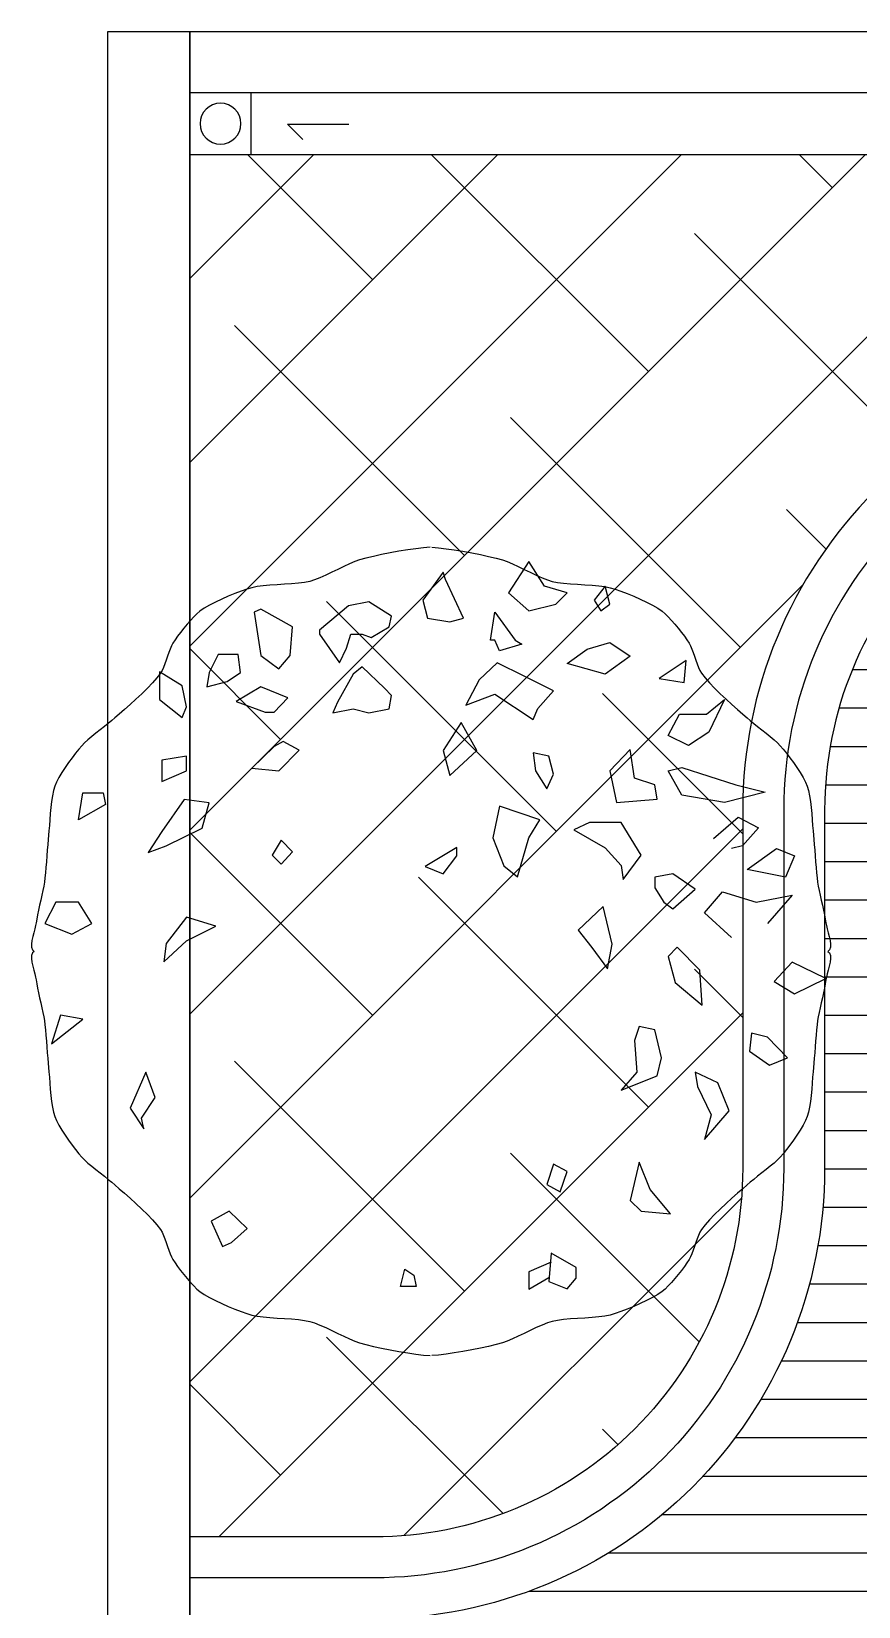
# Model space of a CAD drawing. Header units: millimetres. Extents: x -12551121 to 353735, y 112272 to 285506.
# Drawn here: x 94456 to 96475, y 176681 to 180526 of the extents above; entities that cross this region are included whole.
import ezdxf

# ---------------------------------------------------------------- set-up
doc = ezdxf.new("R2010")
doc.units = ezdxf.units.MM
doc.header["$MEASUREMENT"] = 0
for name, color, linetype in [('+AT9 - Trees', 3, 'Continuous'), ('+AT9-HATCH', 8, 'Continuous'), ('+AT9_Hardscape', 1, 'Continuous'), ('AM-LOW WALL', 2, 'Continuous'), ('AM-SCUPPERDRAIN', 2, 'Continuous'), ('SHEARWALL L9-L28', 4, 'Continuous')]:
    doc.layers.add(name, color=color, linetype=linetype)

# ---------------------------------------------------------------- blocks, each defined once
blk = doc.blocks.new('FT_1')
at = {"color": 0}
blk.add_lwpolyline([(-75, -75), (-75, 75), (75, 75), (75, -75)], close=True, dxfattribs=at)
blk.add_circle((0, 0), 50, dxfattribs=at)
blk = doc.blocks.new('T18')
at = {"color": 0, "linetype": 'Continuous'}
for points in [[(-74.1, 2530.7), (-114, 2527.2), (-160, 2521.6), (-210.4, 2514.3), (-263.3, 2505.6), (-316.9, 2495.9), (-369.5, 2485.4), (-419.2, 2474.5), (-464.2, 2463.6), (-502.8, 2452.9), (-531.3, 2442.9), (-563.6, 2429.3), (-598.6, 2413.3), (-635.2, 2395.9), (-672.3, 2378), (-709, 2360.8), (-744.1, 2345.2), (-776.6, 2332.3), (-805.3, 2323.1), (-837.3, 2316.6), (-874.7, 2311.8), (-916, 2308.2), (-959.7, 2305.3), (-1004.2, 2302.6), (-1047.9, 2299.7), (-1089.2, 2296), (-1126.5, 2291), (-1158.4, 2284.2), (-1188.9, 2275), (-1223.9, 2263), (-1261.9, 2248.6), (-1301.5, 2232.5), (-1341.2, 2215), (-1379.8, 2196.6), (-1415.6, 2177.9), (-1447.4, 2159.4), (-1473.6, 2141.5), (-1491.6, 2126.5), (-1511, 2107.7), (-1531.4, 2086), (-1552.1, 2062.4), (-1572.4, 2037.7), (-1591.7, 2012.9), (-1609.5, 1988.9), (-1625, 1966.5), (-1637.6, 1946.8), (-1646, 1930.9), (-1654.3, 1911.6), (-1662.4, 1890.1), (-1670.6, 1867.2), (-1678.8, 1843.9), (-1687, 1821.1), (-1695.5, 1799.7), (-1704.2, 1780.8), (-1713.2, 1765.2), (-1734.7, 1736.8), (-1761.9, 1705.8), (-1793.3, 1673.3), (-1827.6, 1639.9), (-1863.2, 1606.7), (-1898.8, 1574.5), (-1932.9, 1544.1), (-1963.9, 1516.6), (-1990.6, 1492.7), (-2008.9, 1476.9), (-2030.6, 1459.3), (-2054.8, 1440.2), (-2080.3, 1420.3), (-2106.1, 1400), (-2131.3, 1379.7), (-2154.7, 1360), (-2175.4, 1341.3), (-2192.3, 1324), (-2210.1, 1303.3), (-2229.9, 1278.7), (-2251, 1251), (-2272.5, 1221.4), (-2293.5, 1190.7), (-2313.2, 1160), (-2330.8, 1130.2), (-2345.4, 1102.4), (-2356.3, 1077.5), (-2364.2, 1051.1), (-2370.7, 1020), (-2376, 985.4), (-2380.3, 948.6), (-2383.7, 911), (-2386.6, 874), (-2389.2, 838.7), (-2391.6, 806.6), (-2394.1, 779), (-2396.6, 752.8), (-2399.2, 722.5), (-2401.7, 689.1), (-2404.3, 654), (-2407, 618.3), (-2409.8, 583.3), (-2412.8, 550), (-2415.9, 519.7), (-2419.2, 493.6), (-2423.1, 470.8), (-2428.3, 444.6), (-2434.5, 415.9), (-2441.2, 385.7), (-2448.2, 355), (-2454.9, 324.8), (-2461, 296.1), (-2466, 269.9), (-2469.7, 247.1), (-2473, 230.4), (-2478.2, 209.9), (-2484.3, 187.1), (-2490.3, 163.2), (-2495.1, 139.5), (-2497.8, 117.3), (-2497.2, 98.1), (-2492.4, 83), (-2482.3, 73.4), (-2492.4, 63.9), (-2497.2, 48.8), (-2497.8, 29.5), (-2495.1, 7.4), (-2490.3, -16.3), (-2484.3, -40.2), (-2478.2, -63.1), (-2473, -83.5), (-2469.7, -100.2), (-2466, -123), (-2461, -149.3), (-2454.9, -178), (-2448.2, -208.1), (-2441.2, -238.8), (-2434.5, -269), (-2428.3, -297.7), (-2423.1, -323.9), (-2419.2, -346.7), (-2415.9, -372.8), (-2412.8, -403.1), (-2409.8, -436.4), (-2407, -471.5), (-2404.3, -507.2), (-2401.7, -542.3), (-2399.2, -575.6), (-2396.6, -606), (-2394.1, -632.2), (-2391.6, -659.8), (-2389.2, -691.9), (-2386.6, -727.1), (-2383.7, -764.2), (-2380.3, -801.8), (-2376, -838.5), (-2370.7, -873.1), (-2364.2, -904.3), (-2356.3, -930.6), (-2345.4, -955.5), (-2330.8, -983.4), (-2313.2, -1013.1), (-2293.5, -1043.8), (-2272.5, -1074.5), (-2251, -1104.2), (-2229.9, -1131.8), (-2210.1, -1156.5), (-2192.3, -1177.2), (-2175.4, -1194.4), (-2154.7, -1213.1), (-2131.3, -1232.8), (-2106.1, -1253.1), (-2080.3, -1273.5), (-2054.8, -1293.4), (-2030.6, -1312.4), (-2008.9, -1330), (-1990.6, -1345.8), (-1963.9, -1369.7), (-1932.9, -1397.3), (-1898.8, -1427.6), (-1863.2, -1459.8), (-1827.6, -1493), (-1793.3, -1526.4), (-1761.9, -1559), (-1734.7, -1589.9), (-1713.2, -1618.3), (-1704.2, -1633.9), (-1695.5, -1652.8), (-1687, -1674.2), (-1678.8, -1697), (-1670.6, -1720.3), (-1662.4, -1743.2), (-1654.3, -1764.8), (-1646, -1784), (-1637.6, -1799.9), (-1625, -1819.7), (-1609.5, -1842), (-1591.7, -1866), (-1572.4, -1890.8), (-1552.1, -1915.5), (-1531.4, -1939.1), (-1511, -1960.8), (-1491.6, -1979.6), (-1473.6, -1994.6), (-1447.4, -2012.5), (-1415.6, -2031), (-1379.8, -2049.7), (-1341.2, -2068.1), (-1301.5, -2085.6), (-1261.9, -2101.8), (-1223.9, -2116.1), (-1188.9, -2128.1), (-1158.4, -2137.3), (-1126.5, -2144.1), (-1089.2, -2149.1), (-1047.9, -2152.8), (-1004.2, -2155.8), (-959.7, -2158.4), (-916, -2161.3), (-874.7, -2164.9), (-837.3, -2169.7), (-805.3, -2176.3), (-776.6, -2185.5), (-744.1, -2198.4), (-709, -2213.9), (-672.3, -2231.2), (-635.2, -2249), (-598.6, -2266.5), (-563.6, -2282.5), (-531.3, -2296), (-502.8, -2306), (-464.2, -2316.7), (-419.2, -2327.7), (-369.5, -2338.5), (-316.9, -2349), (-263.3, -2358.7), (-210.4, -2367.4), (-160, -2374.7), (-114, -2380.3), (-74.1, -2383.9)], [(-63.4, 2530.7), (-23.5, 2527.2), (22.5, 2521.6), (72.9, 2514.3), (125.8, 2505.6), (179.4, 2495.9), (232, 2485.4), (281.7, 2474.5), (326.7, 2463.6), (365.3, 2452.9), (393.8, 2442.9), (426.1, 2429.3), (461.1, 2413.3), (497.7, 2395.9), (534.8, 2378), (571.5, 2360.8), (606.6, 2345.2), (639.1, 2332.3), (667.8, 2323.1), (699.8, 2316.6), (737.2, 2311.8), (778.5, 2308.2), (822.2, 2305.3), (866.7, 2302.6), (910.4, 2299.7), (951.7, 2296), (989, 2291), (1020.8, 2284.2), (1051.4, 2275), (1086.4, 2263), (1124.4, 2248.6), (1164, 2232.5), (1203.7, 2215), (1242.3, 2196.6), (1278.1, 2177.9), (1309.9, 2159.4), (1336.1, 2141.5), (1354.1, 2126.5), (1373.5, 2107.7), (1393.9, 2086), (1414.6, 2062.4), (1434.9, 2037.7), (1454.2, 2012.9), (1471.9, 1988.9), (1487.5, 1966.5), (1500.1, 1946.8), (1508.5, 1930.9), (1516.8, 1911.6), (1524.9, 1890.1), (1533.1, 1867.2), (1541.3, 1843.9), (1549.5, 1821.1), (1558, 1799.7), (1566.7, 1780.8), (1575.7, 1765.2), (1597.2, 1736.8), (1624.4, 1705.8), (1655.8, 1673.3), (1690.1, 1639.9), (1725.7, 1606.7), (1761.3, 1574.5), (1795.4, 1544.1), (1826.4, 1516.6), (1853.1, 1492.7), (1871.4, 1476.9), (1893.1, 1459.3), (1917.3, 1440.2), (1942.8, 1420.3), (1968.6, 1400), (1993.8, 1379.7), (2017.2, 1360), (2037.9, 1341.3), (2054.8, 1324), (2072.6, 1303.3), (2092.4, 1278.7), (2113.5, 1251), (2135, 1221.4), (2156, 1190.7), (2175.7, 1160), (2193.3, 1130.2), (2207.9, 1102.4), (2218.7, 1077.5), (2226.7, 1051.1), (2233.2, 1020), (2238.5, 985.4), (2242.8, 948.6), (2246.2, 911), (2249.1, 874), (2251.7, 838.7), (2254.1, 806.6), (2256.6, 779), (2259.1, 752.8), (2261.7, 722.5), (2264.2, 689.1), (2266.8, 654), (2269.5, 618.3), (2272.3, 583.3), (2275.2, 550), (2278.4, 519.7), (2281.7, 493.6), (2285.6, 470.8), (2290.8, 444.6), (2297, 415.9), (2303.7, 385.7), (2310.6, 355), (2317.4, 324.8), (2323.4, 296.1), (2328.5, 269.9), (2332.2, 247.1), (2335.5, 230.4), (2340.7, 209.9), (2346.8, 187.1), (2352.8, 163.2), (2357.6, 139.5), (2360.2, 117.3), (2359.7, 98.1), (2354.9, 83), (2344.8, 73.4), (2354.9, 63.9), (2359.7, 48.8), (2360.2, 29.5), (2357.6, 7.4), (2352.8, -16.3), (2346.8, -40.2), (2340.7, -63.1), (2335.5, -83.5), (2332.2, -100.2), (2328.5, -123), (2323.4, -149.3), (2317.4, -178), (2310.6, -208.1), (2303.7, -238.8), (2297, -269), (2290.8, -297.7), (2285.6, -323.9), (2281.7, -346.7), (2278.4, -372.8), (2275.2, -403.1), (2272.3, -436.4), (2269.5, -471.5), (2266.8, -507.2), (2264.2, -542.3), (2261.7, -575.6), (2259.1, -606), (2256.6, -632.2), (2254.1, -659.8), (2251.7, -691.9), (2249.1, -727.1), (2246.2, -764.2), (2242.8, -801.8), (2238.5, -838.5), (2233.2, -873.1), (2226.7, -904.3), (2218.7, -930.6), (2207.9, -955.5), (2193.3, -983.4), (2175.7, -1013.1), (2156, -1043.8), (2135, -1074.5), (2113.5, -1104.2), (2092.4, -1131.8), (2072.6, -1156.5), (2054.8, -1177.2), (2037.9, -1194.4), (2017.2, -1213.1), (1993.8, -1232.8), (1968.6, -1253.1), (1942.8, -1273.5), (1917.3, -1293.4), (1893.1, -1312.4), (1871.4, -1330), (1853.1, -1345.8), (1826.4, -1369.7), (1795.4, -1397.3), (1761.3, -1427.6), (1725.7, -1459.8), (1690.1, -1493), (1655.8, -1526.4), (1624.4, -1559), (1597.2, -1589.9), (1575.7, -1618.3), (1566.7, -1633.9), (1558, -1652.8), (1549.5, -1674.2), (1541.3, -1697), (1533.1, -1720.3), (1524.9, -1743.2), (1516.8, -1764.8), (1508.5, -1784), (1500.1, -1799.9), (1487.5, -1819.7), (1471.9, -1842), (1454.2, -1866), (1434.9, -1890.8), (1414.6, -1915.5), (1393.9, -1939.1), (1373.5, -1960.8), (1354.1, -1979.6), (1336.1, -1994.6), (1309.9, -2012.5), (1278.1, -2031), (1242.3, -2049.7), (1203.7, -2068.1), (1164, -2085.6), (1124.4, -2101.8), (1086.4, -2116.1), (1051.4, -2128.1), (1020.8, -2137.3), (989, -2144.1), (951.7, -2149.1), (910.4, -2152.8), (866.7, -2155.8), (822.2, -2158.4), (778.5, -2161.3), (737.2, -2164.9), (699.8, -2169.7), (667.8, -2176.3), (639.1, -2185.5), (606.6, -2198.4), (571.5, -2213.9), (534.8, -2231.2), (497.7, -2249), (461.1, -2266.5), (426.1, -2282.5), (393.8, -2296), (365.3, -2306), (326.7, -2316.7), (281.7, -2327.7), (232, -2338.5), (179.4, -2349), (125.8, -2358.7), (72.9, -2367.4), (22.5, -2374.7), (-23.5, -2380.3), (-63.4, -2383.9)], [(1647.9, 760.3), (1798.5, 890.3), (1921.7, 825.3), (1825.9, 715.8), (1757.4, 698.7)], [(1757.4, 158), (1593.2, 308.6), (1702.7, 435.2), (1908, 373.6), (2127, 414.7), (1976.5, 243.6)], [(1552.1, -748.9), (1634.2, -920)], [(662.4, -1816.6), (525.5, -1874.7), (525.5, -1980.8), (648.7, -1909)]]:
    blk.add_lwpolyline(points, dxfattribs=at)
for points in [[(621.3, 2293.4), (525.5, 2444), (402.3, 2252.3), (525.5, 2142.8), (689.7, 2183.9), (758.2, 2252.3)], [(19, 2334.5), (5.3, 2379), (-117.9, 2207.8), (-90.5, 2098.3), (46.4, 2077.8), (128.5, 2098.3)], [(990.9, 2293.4), (922.4, 2207.8), (963.5, 2142.8), (1018.3, 2183.9)], [(-925.5, 1872.5), (-911.8, 2047), (-1103.5, 2153.1), (-1144.5, 2136), (-1103.5, 1872.5), (-993.9, 1790.4)], [(-432.7, 1982), (-323.2, 2047), (-309.5, 2112), (-446.4, 2197.6), (-569.6, 2173.6), (-747.5, 2026.5), (-747.5, 2002.5), (-624.4, 1828), (-583.3, 1917), (-555.9, 2002.5), (-487.5, 2002.5)], [(292.8, 1964.9), (320.2, 2136), (443.3, 1964.9), (484.4, 1940.9), (347.5, 1899.9), (320.2, 1964.9)], [(990.9, 1759.6), (758.2, 1824.6), (881.4, 1910.1), (1018.3, 1951.2), (1141.5, 1869.1)], [(-1240.3, 1879.3), (-1363.5, 1879.3), (-1418.3, 1769.8), (-1432, 1680.8), (-1308.8, 1715.1), (-1226.6, 1769.8)], [(333.8, 1828), (224.3, 1725.3), (142.2, 1571.3), (320.2, 1636.4), (552.9, 1482.4), (580.2, 1550.8), (676.1, 1656.9), (498.1, 1745.9)], [(1319.4, 1732.2), (1470, 1708.2), (1483.7, 1841.7)], [(-1719.4, 1605.6), (-1582.5, 1496), (-1555.2, 1561.1), (-1582.5, 1687.7), (-1719.4, 1773.2)], [(-487.5, 1804), (-542.2, 1759.6), (-638, 1588.4), (-665.4, 1523.4), (-542.2, 1547.4), (-446.4, 1523.4), (-323.2, 1547.4), (-309.5, 1629.5), (-350.6, 1674)], [(-1103.5, 1680.8), (-1254, 1591.9), (-1076.1, 1526.8), (-1021.3, 1526.8), (-939.2, 1615.8)], [(1606.9, 1516.6), (1716.4, 1605.6), (1620.6, 1407.1), (1497.4, 1324.9), (1374.2, 1386.5), (1442.6, 1516.6)], [(46.4, 1143.6), (210.6, 1294.1), (114.8, 1465.2), (5.3, 1294.1)], [(-1158.2, 1188.1), (-993.9, 1170.9), (-870.7, 1297.6), (-966.6, 1348.9), (-1021.3, 1318.1)], [(-1555.2, 1170.9), (-1555.2, 1259.9), (-1705.7, 1236), (-1705.7, 1105.9)], [(566.5, 1170.9), (635, 1061.4), (676.1, 1150.4), (648.7, 1259.9), (552.9, 1280.5)], [(1168.8, 1126.5), (1141.5, 1301), (1018.3, 1170.9), (1059.3, 979.3), (1305.7, 999.8), (1292, 1085.4)], [(1784.8, 1085.4), (1962.8, 1040.9), (1716.4, 979.3), (1456.3, 1023.8), (1374.2, 1170.9), (1456.3, 1191.5)], [(-2212.2, 873.2), (-2184.8, 1037.5), (-2061.6, 1037.5), (-2048, 965.6)], [(-1568.9, 996.4), (-1705.7, 801.4), (-1787.9, 674.7), (-1678.4, 715.8), (-1459.4, 821.9), (-1418.3, 975.9)], [(306.5, 763.7), (374.9, 592.6), (457, 527.6), (525.5, 763.7), (593.9, 873.2), (347.5, 955.4)], [(1086.7, 596), (1100.4, 510.5), (1209.9, 657.6), (1086.7, 856.1), (895.1, 856.1), (799.2, 811.6), (990.9, 702.1)], [(-1035, 657.6), (-980.3, 602.9), (-911.8, 678.2), (-980.3, 750)], [(-104.2, 589.2), (5.3, 544.7), (87.4, 654.2), (87.4, 705.5)], [(2031.2, 698.7), (2140.7, 654.2), (2086, 524.2), (1853.3, 572.1)], [(1401.5, 544.7), (1292, 524.2), (1292, 459.1), (1346.8, 373.6), (1401.5, 332.5), (1538.4, 452.3)], [(-2349.1, 373.6), (-2417.5, 243.6), (-2253.3, 178.5), (-2130.1, 243.6), (-2212.2, 373.6)], [(1032, 116.9), (977.2, 346.2), (826.6, 202.5), (908.8, 96.4), (1004.6, -33.6)], [(-1555.2, 137.5), (-1377.2, 226.4), (-1555.2, 281.2), (-1678.4, 120.4), (-1692.1, 10.8)], [(1415.2, -115.8), (1579.5, -252.7), (1565.8, -40.5), (1428.9, 99.8), (1374.2, 41.6)], [(2140.7, -184.2), (2332.4, -91.8), (2127, 7.4), (2017.5, -108.9)], [(-2321.7, -314.3), (-2376.5, -488.8), (-2184.8, -338.2)], [(1196.2, -382.7), (1168.8, -468.2), (1182.5, -659.9), (1086.7, -769.4), (1305.7, -683.8), (1333.1, -574.3), (1292, -403.2)], [(1866.9, -533.3), (1990.1, -618.8), (2099.7, -574.3), (1976.5, -447.7), (1880.6, -423.8)], [(-1897.4, -878.9), (-1815.3, -1005.5), (-1828.9, -940.5), (-1746.8, -813.9), (-1801.6, -659.9)], [(1593.2, -1070.5), (1743.8, -896), (1675.3, -724.9), (1538.4, -659.9), (1552.1, -748.9), (1634.2, -920)], [(635, -1344.3), (717.1, -1388.8), (758.2, -1265.6), (676.1, -1221.1)], [(1264.7, -1375.1), (1196.2, -1207.4), (1141.5, -1440.1), (1209.9, -1505.2), (1387.9, -1522.3)], [(-1404.6, -1566.7), (-1336.2, -1720.7), (-1281.4, -1696.8), (-1185.6, -1611.2), (-1295.1, -1505.2)], [(812.9, -1847.4), (662.4, -1761.8), (648.7, -1932.9), (758.2, -1977.4), (812.9, -1912.4)], [(-158.9, -1963.7), (-254.8, -1963.7), (-227.4, -1857.6), (-172.6, -1895.3)]]:
    blk.add_lwpolyline(points, close=True, dxfattribs=at)

msp = doc.modelspace()

# ---------------------------------------------------------------- hatches: boundary and pattern name
at = {"layer": '+AT9-HATCH'}
h = msp.add_hatch(dxfattribs=at)
h.set_pattern_fill('ANSI38', color=62, scale=100)
h.set_pattern_definition([(45, (4874355.9, 2835157.78), (-224.506403, 224.506403), []), (135, (4874355.9, 2835157.78), (-673.51921, 224.506403), [793.75, -476.25])])
h.paths.add_polyline_path([(94992.2, 180226.5), (94842.2, 180226.5), (94842.2, 176851.5), (95292.2, 176851.5, 0.414214), (96192.2, 177751.5), (96192.2, 178626.5, -0.414214), (97292.2, 179726.5), (99092.2, 179726.5), (99092.2, 180226.5), (94992.2, 180226.5)], is_closed=False)
h = msp.add_hatch(dxfattribs=at)
h.set_pattern_fill('LINE', color=8, scale=750)
h.paths.add_polyline_path([(98342.2, 176851.5), (98342.2, 179526.5), (97292.2, 179526.5, 0.414214), (96392.2, 178626.5), (96392.2, 177751.5, -0.414214), (95292.2, 176651.5), (94892.2, 176651.5), (94892.2, 174751.5), (96392.2, 174751.5, 0.414214), (97292.2, 175651.5), (97292.2, 176001.5), (97292.2, 176451.5, -0.414214), (97692.2, 176851.5), (98342.2, 176851.5)], is_closed=False)
h.paths.add_polyline_path([(98392.2, 179526.5), (98392.2, 176851.5), (98692.2, 176851.5), (98692.2, 179526.5)])
h.paths.add_polyline_path([(98742.2, 179526.5), (98742.2, 176851.5), (99042.2, 176851.5), (99042.2, 179526.5)])
h.paths.add_polyline_path([(99367.2, 179526.5), (99367.2, 176851.5), (99667.2, 176851.5), (99667.2, 179526.5)])
h.paths.add_polyline_path([(99717.2, 179526.5), (99717.2, 176851.5), (100017.2, 176851.5), (100017.2, 179526.5)])
h.paths.add_polyline_path([(100067.2, 179526.5), (100067.2, 176851.5), (100367.2, 176851.5), (100367.2, 179526.5)])
h.paths.add_polyline_path([(100417.2, 179526.5), (100417.2, 176851.5), (100717.2, 176851.5), (100717.2, 179526.5)])
h.paths.add_polyline_path([(101067.2, 176716), (101067.2, 179526.5), (100767.2, 179526.5), (100767.2, 176851.5), (100767.2, 176851.5, -0.21525)])
h.paths.add_polyline_path([(101117.2, 179526.5), (101117.2, 173451.5), (101417.2, 173451.5), (101417.2, 179504, 0.056082), (101217.2, 179526.5), (101117.2, 179526.5)], is_closed=False)
h.paths.add_polyline_path([(101467.2, 179491.1), (101467.2, 173451.5), (101767.2, 173451.5), (101767.2, 179338.9, 0.094274)])
h.paths.add_polyline_path([(102117.2, 178626.6, 0.213378), (101817.2, 179297.3), (101817.2, 173451.5), (102117.2, 173451.5), (102117.2, 178626.5)], is_closed=False)
h.paths.add_polyline_path([(101817.2, 173101.5), (101817.2, 170101.5), (102117.2, 170101.5), (102117.2, 173101.5)])
h.paths.add_polyline_path([(101467.2, 173101.5), (101467.2, 170101.5), (101767.2, 170101.5), (101767.2, 173101.5)])
h.paths.add_polyline_path([(101117.2, 173101.5), (101117.2, 170101.5), (101417.2, 170101.5), (101417.2, 173101.5)])
h.paths.add_polyline_path([(101117.2, 169801.5), (101117.2, 166601.5), (101417.2, 166601.5), (101417.2, 169801.5)])
h.paths.add_polyline_path([(101467.2, 169801.5), (101467.2, 166601.5), (101767.2, 166601.5), (101767.2, 169801.5)])
h.paths.add_polyline_path([(101817.2, 169801.5), (101817.2, 166601.5), (102117.2, 166601.5), (102117.2, 169801.5)])
h.paths.add_polyline_path([(102517.2, 169801.5), (102817.2, 169801.5), (102817.2, 166601.5), (102517.2, 166601.5)])
h.paths.add_polyline_path([(102167.2, 169801.5), (102467.2, 169801.5), (102467.2, 166601.5), (102167.2, 166601.5)])
h.paths.add_polyline_path([(102867.2, 169801.5), (103167.2, 169801.5), (103167.2, 166601.5), (102867.2, 166601.5)])
h.paths.add_polyline_path([(102867.2, 173101.5), (103167.2, 173101.5), (103167.2, 170101.5), (102867.2, 170101.5)])
h.paths.add_polyline_path([(102167.2, 173101.5), (102467.2, 173101.5), (102467.2, 170101.5), (102167.2, 170101.5)])
h.paths.add_polyline_path([(102517.2, 173101.5), (102817.2, 173101.5), (102817.2, 170101.5), (102517.2, 170101.5)])
at = {"layer": '+AT9_Hardscape'}
h = msp.add_hatch(dxfattribs=at)
h.set_pattern_fill('CTYSQMK2', color=8, scale=30)
h.set_pattern_definition([(0, (84.85, 0), (360, 360), [550.293, -169.707]), (90, (0, 84.85), (-360, 360), [550.293, -169.707]), (45, (275.15, 360), (-360.0008, 360.0008), [120, -389.118]), (315, (275.15, 360), (360.0008, 360.0008), [120, -389.118]), (45, (360, 275.15), (-360.0008, 360.0008), [120, -389.118]), (315, (360, 444.85), (360.0008, 360.0008), [120, -389.118])])
h.paths.add_polyline_path([(103192.2, 169851.6), (101067.2, 169851.6), (101067.2, 170051.5), (101067.2, 173151.6), (101067.2, 173351.5), (101067.2, 176451.5, 0.414214), (100767.2, 176751.5), (99292.2, 176751.5), (99092.2, 176751.5), (98142.2, 176751.5), (97692.2, 176751.5, 0.414213), (97392.2, 176451.5), (97392.2, 176001.5), (97392.2, 175651.5, -0.414214), (96392.2, 174651.5), (94842.2, 174651.5), (94842.2, 173826.5), (97342.2, 173826.5), (97342.2, 173226.5), (97342.2, 171216.5), (99072.2, 171216.5), (99092.2, 171216.5), (99092.2, 175751.6), (99272.2, 175751.6), (99292.2, 175751.5), (99292.2, 170526.6), (99272.2, 170526.5), (99272.2, 166551.6), (101067.2, 166551.6), (101078.7, 169851.5), (101972.2, 169851.5), (101972.2, 169801.5), (102117.2, 169801.5), (102117.2, 168556.8), (102167.2, 168556.8), (102161.9, 169077.1), (102122.2, 169077.1), (102122.2, 169851.5), (103015.8, 169851.5), (103015.8, 169801.5), (103042.2, 169801.5), (103042.2, 169851.5), (103192.2, 169851.5)], is_closed=False)
h.paths.add_polyline_path([(102167.2, 171018), (102117.2, 171021.5), (102167.2, 171020.1), (102175.7, 171019.9)], is_closed=False)
h.paths.add_polyline_path([(94842.2, 173226.5), (94822.2, 171216.5), (96211.9, 171216.5), (96442.2, 171216.5), (96442.2, 173226.5), (94842.2, 173226.5)])
h.paths.add_polyline_path([(96442.2, 173226.5), (96442.2, 171216.5), (96742.2, 171216.5), (96742.2, 173226.5)])
h.paths.add_polyline_path([(97042.2, 173226.5), (96742.2, 173226.5), (96742.2, 171216.5), (97042.2, 171216.5)])
h.paths.add_polyline_path([(97042.2, 171216.5), (97342.2, 171216.5), (97342.2, 173226.5), (97042.2, 173226.5)])

# ---------------------------------------------------------------- linework, layer by layer
for points in [[(94842.2, 180526.2), (94842.2, 174651.5), (96392.2, 174651.5, 0.414214), (97392.2, 175651.5), (97392.2, 176001.5), (97392.2, 176451.5, -0.414213), (97692.2, 176751.5), (98142.2, 176751.5), (99092.2, 176751.5)], [(99092.2, 179726.5), (97292.2, 179726.5, 0.414214), (96192.2, 178626.5), (96192.2, 177751.5, -0.414214), (95292.2, 176851.5), (94842.2, 176851.5)], [(99092.2, 179626.5), (97292.2, 179626.5, 0.414214), (96292.2, 178626.5), (96292.2, 177751.5, -0.414214), (95292.2, 176751.5), (94842.2, 176751.5)], [(98342.2, 179526.5), (97292.2, 179526.5, 0.414214), (96392.2, 178626.5), (96392.2, 177751.5, -0.414214), (95292.2, 176651.5), (94892.2, 176651.5), (94892.2, 174751.5), (96392.2, 174751.5, 0.414214), (97292.2, 175651.5), (97292.2, 176001.5), (97292.2, 176451.5, -0.414214), (97692.2, 176851.5), (98342.2, 176851.5)]]:
    msp.add_lwpolyline(points, format="xyb", dxfattribs=at)
at = {"layer": 'AM-LOW WALL'}
msp.add_lwpolyline([(99092.2, 180526.5), (99092.2, 180376.5), (94842.2, 180376.5), (94842.2, 180526.5)], close=True, dxfattribs=at)
at = {"layer": 'AM-LOW WALL', "elevation": 0}
msp.add_lwpolyline([(99092.2, 180526.5), (99092.2, 180376.5), (94842.2, 180376.5), (94842.2, 180526.5)], close=True, dxfattribs=at)
at = {"layer": 'AM-SCUPPERDRAIN', "color": 9}
for points in [[(95117.9, 180262.5), (95080.4, 180300), (95230.4, 180300)], [(94992.2, 180226.5), (99092.2, 180226.5)]]:
    msp.add_lwpolyline(points, dxfattribs=at)
at = {"layer": 'AM-SCUPPERDRAIN', "color": 9, "elevation": 0}
for points in [[(95117.9, 180262.5), (95080.4, 180300), (95230.4, 180300)], [(94992.2, 180226.5), (99092.2, 180226.5)]]:
    msp.add_lwpolyline(points, dxfattribs=at)
at = {"layer": 'SHEARWALL L9-L28', "color": 1}
for p, q in [((94642.2, 180526.3, 0), (94842.2, 180526.3, 0)), ((94642.2, 180526.3, 0), (94842.2, 180526.3, 0)), ((94642.2, 180526.3, 0), (94842.2, 180526.3, 0)), ((94642.2, 180526.3, 0), (94842.2, 180526.3, 0)), ((94642.2, 180526.3, 0), (94842.2, 180526.3, 0)), ((94642.2, 180526.3, 0), (94842.2, 180526.3, 0)), ((94642.2, 180526.3, 0), (94842.2, 180526.3, 0)), ((94642.2, 180526.3, 0), (94842.2, 180526.3, 0)), ((94642.2, 180526.3, 0), (94842.2, 180526.3, 0)), ((94642.2, 180526.2, 0), (94842.2, 180526.2, 0)), ((94642.2, 180526.2), (94842.2, 180526.2)), ((94642.2, 180526.2, 0), (94842.2, 180526.2, 0)), ((94642.2, 180526.2, 0), (94842.2, 180526.2, 0)), ((94642.2, 180526.2, 0), (94842.2, 180526.2, 0)), ((94842.2, 173826.5, 0), (94842.2, 180526.3, 0)), ((94842.2, 173826.5, 0), (94842.2, 180526.3, 0)), ((94842.2, 173826.5, 0), (94842.2, 180526.3, 0)), ((94842.2, 173826.5, 0), (94842.2, 180526.3, 0)), ((94842.2, 173826.5, 0), (94842.2, 180526.3, 0)), ((94842.2, 173826.5, 0), (94842.2, 180526.3, 0)), ((94842.2, 173826.5, 0), (94842.2, 180526.3, 0)), ((94842.2, 173826.5, 0), (94842.2, 180526.3, 0)), ((94842.2, 173826.5, 0), (94842.2, 180526.3, 0)), ((94842.2, 173826.5, 0), (94842.2, 180526.2, 0)), ((94842.2, 173826.5, 0), (94842.2, 180526.2, 0)), ((94842.2, 173826.5, 0), (94842.2, 180526.2, 0)), ((94842.2, 173826.5, 0), (94842.2, 180526.2, 0)), ((94842.2, 173826.5), (94842.2, 180526.2))]:
    msp.add_line(p, q, dxfattribs=at)
at = {"layer": 'SHEARWALL L9-L28', "color": 1, "elevation": 0}
msp.add_lwpolyline([(94842.2, 173826.5), (94642.2, 173826.5), (94642.2, 180526.2), (94842.2, 180526.2)], close=True, dxfattribs=at)

# ---------------------------------------------------------------- block references
at = {"layer": '+AT9 - Trees', "xscale": 0.4015627454111704, "yscale": 0.4015627454111704, "zscale": 0.4015627454111704}
msp.add_blockref('T18', (95458.7, 178251.3), dxfattribs=at)
at = {"layer": 'AM-SCUPPERDRAIN', "color": 9, "xscale": -1, "rotation": 180.000001280262}
for p in [(94917.2, 180301.5), (94917.2, 180301.5, 0)]:
    msp.add_blockref('FT_1', p, dxfattribs=at)

doc.saveas('drawing.dxf')
